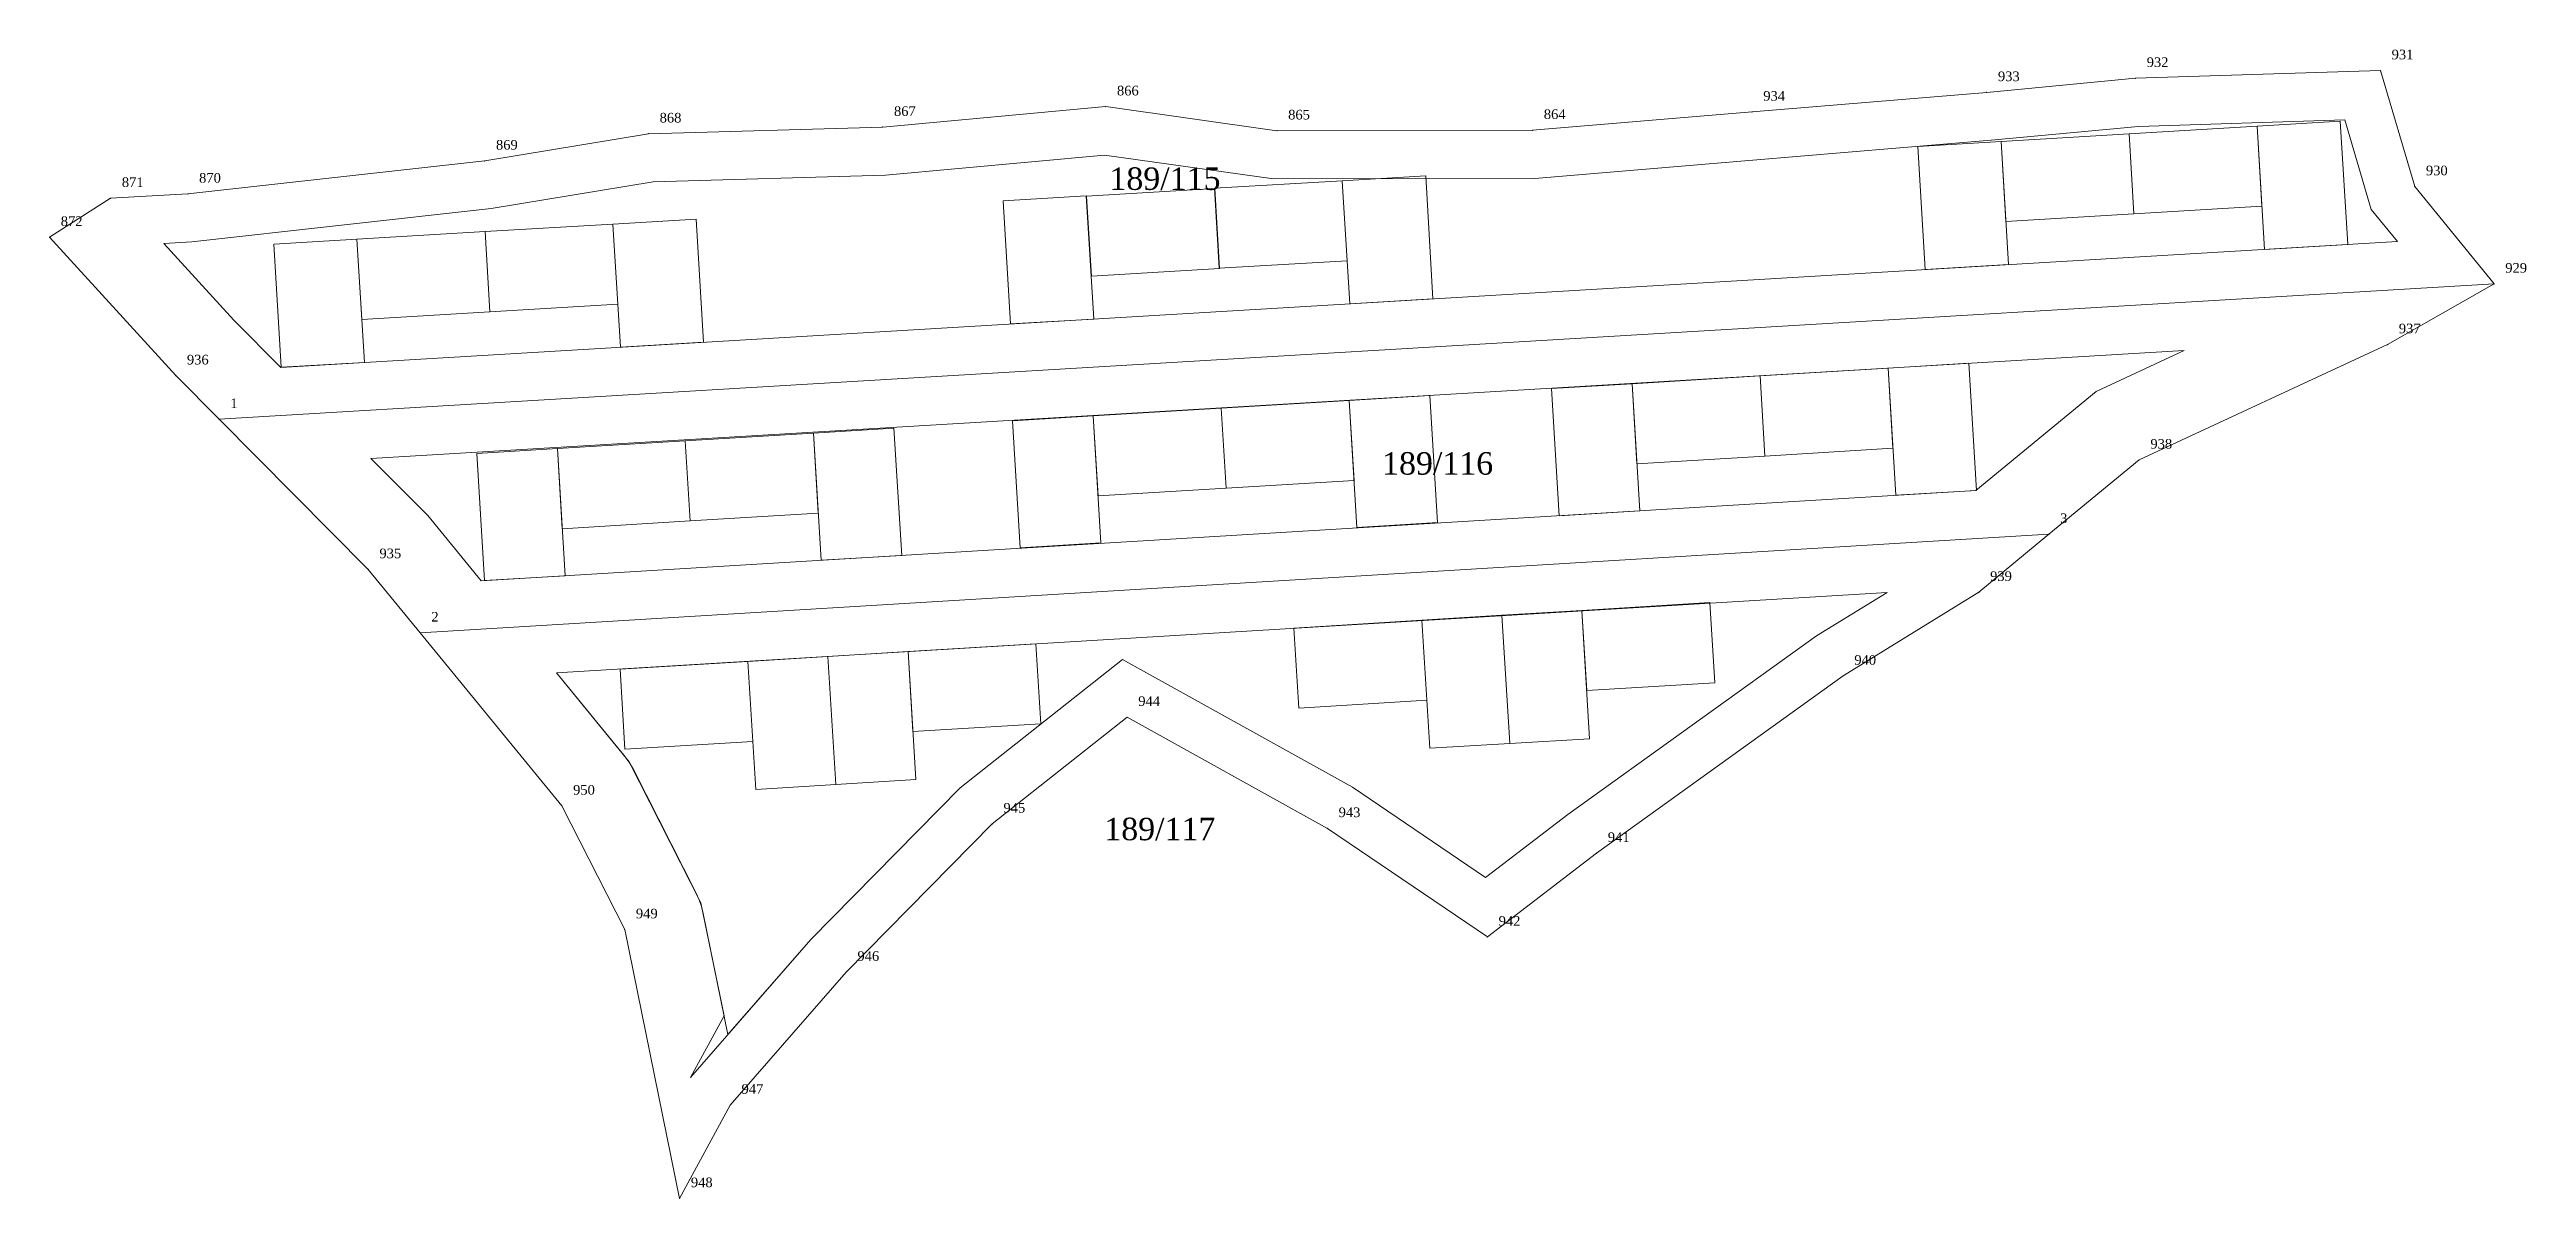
# Model space of a CAD drawing. Header units: metres. Extents: x 566397 to 566551, y 4178520 to 4178592.
import ezdxf

# ---------------------------------------------------------------- set-up
doc = ezdxf.new("R2010")
doc.units = ezdxf.units.M
doc.layers.get('0').update_dxf_attribs({"lineweight": 0})
for name, color, linetype, lineweight in [('ADA_SINIR', 5, 'Continuous', 0), ('BINA_115', 1, 'Continuous', 0), ('BINA_116', 1, 'Continuous', 0), ('CEKME_MESAFESI', 2, 'Continuous', 0), ('KUZEY_CEKME_117', 4, 'Continuous', 0), ('NOKTA', 7, 'Continuous', 0), ('NOKTA_NO', 8, 'Continuous', 0), ('PARSEL_BOLME', 1, 'Continuous', 0), ('PARSEL_NO', 6, 'Continuous', 0), ('PARSEL_SINIR', 3, 'Continuous', 0), ('YAPI_YAKLASMA_117', 2, 'Continuous', 0)]:
    doc.layers.add(name, color=color, linetype=linetype, lineweight=lineweight)
doc.styles.get("Standard").update_dxf_attribs({"font": 'times.ttf'})

msp = doc.modelspace()

# ---------------------------------------------------------------- linework, layer by layer
for points in [[(566492.17, 4178557.06), (566492.48, 4178552.07), (566500.46, 4178552.56), (566500.16, 4178557.55), (566492.17, 4178557.06)], [(566474.21, 4178555.96), (566474.51, 4178550.97), (566482.5, 4178551.46), (566482.19, 4178556.45), (566474.21, 4178555.96)], [(566487.18, 4178556.76), (566482.19, 4178556.45), (566482.68, 4178548.47), (566487.67, 4178548.77), (566487.18, 4178556.76)], [(566492.17, 4178557.06), (566487.18, 4178556.76), (566487.67, 4178548.77), (566492.66, 4178549.07), (566492.17, 4178557.06)], [(566445.14, 4178554.2), (566440.15, 4178553.89), (566440.64, 4178545.91), (566445.63, 4178546.21), (566445.14, 4178554.2)], [(566450.14, 4178554.5), (566445.14, 4178554.2), (566445.63, 4178546.21), (566450.62, 4178546.52), (566450.14, 4178554.5)], [(566450.14, 4178554.5), (566450.44, 4178549.51), (566458.43, 4178550), (566458.12, 4178554.99), (566450.14, 4178554.5)], [(566432.17, 4178553.41), (566432.47, 4178548.42), (566440.46, 4178548.9), (566440.15, 4178553.89), (566432.17, 4178553.41)]]:
    msp.add_lwpolyline(points)
at = {"layer": 'ADA_SINIR'}
msp.add_polyline3d([(566396.58, 4178580.33, 0), (566400.39, 4178582.76, 0), (566405.21, 4178583.03, 0), (566423.73, 4178585.09, 0), (566433.94, 4178586.78, 0), (566448.56, 4178587.19, 0), (566462.47, 4178588.47, 0), (566473.15, 4178586.97, 0), (566489.1, 4178587, 0), (566502.79, 4178588.14, 0), (566517.43, 4178589.36, 0), (566526.71, 4178590.24, 0), (566541.99, 4178590.72, 0), (566544.13, 4178583.49, 0), (566549.08, 4178577.42, 0), (566542.44, 4178573.64, 0), (566526.94, 4178566.45, 0), (566521.31, 4178561.81, 0), (566516.94, 4178558.2, 0), (566508.47, 4178552.98, 0), (566493.09, 4178541.93, 0), (566486.28, 4178536.71, 0), (566476.3, 4178543.48, 0), (566463.8, 4178550.41, 0), (566455.39, 4178543.76, 0), (566446.28, 4178534.52, 0), (566439.05, 4178526.23, 0), (566435.89, 4178520.41, 0), (566432.46, 4178537.17, 0), (566428.54, 4178544.88, 0), (566419.7, 4178555.67, 0), (566416.46, 4178559.62, 0), (566407.16, 4178568.98, 0), (566404.45, 4178571.7, 0), (566396.58, 4178580.33, 0)], close=True, dxfattribs=at)
at = {"layer": 'BINA_115'}
for points in [[(566518.63, 4178581.31, 0), (566526.61, 4178581.78, 0), (566526.32, 4178586.78, 0), (566518.33, 4178586.3, 0), (566518.63, 4178581.31, 0)], [(566526.61, 4178581.78, 0), (566534.6, 4178582.26, 0), (566534.3, 4178587.25, 0), (566526.32, 4178586.78, 0), (566526.61, 4178581.78, 0)], [(566534.76, 4178579.57, 0), (566539.95, 4178579.88, 0), (566539.49, 4178587.56, 0), (566534.3, 4178587.25, 0), (566534.76, 4178579.57, 0)], [(566513.59, 4178578.31, 0), (566518.79, 4178578.62, 0), (566518.33, 4178586.3, 0), (566513.14, 4178585.99, 0), (566513.59, 4178578.31, 0)], [(566461.58, 4178577.9, 0), (566469.57, 4178578.37, 0), (566469.27, 4178583.36, 0), (566461.28, 4178582.89, 0), (566461.58, 4178577.9, 0)], [(566469.55, 4178578.39, 0), (566477.53, 4178578.86, 0), (566477.23, 4178583.85, 0), (566469.25, 4178583.38, 0), (566469.55, 4178578.39, 0)], [(566477.69, 4178576.18, 0), (566482.88, 4178576.49, 0), (566482.43, 4178584.16, 0), (566477.23, 4178583.85, 0), (566477.69, 4178576.18, 0)], [(566456.53, 4178574.92, 0), (566461.72, 4178575.23, 0), (566461.26, 4178582.9, 0), (566456.07, 4178582.59, 0), (566456.53, 4178574.92, 0)], [(566416.06, 4178575.21, 0), (566424.04, 4178575.68, 0), (566423.75, 4178580.68, 0), (566415.76, 4178580.2, 0), (566416.06, 4178575.21, 0)], [(566424.04, 4178575.68, 0), (566432.03, 4178576.16, 0), (566431.73, 4178581.15, 0), (566423.75, 4178580.68, 0), (566424.04, 4178575.68, 0)], [(566432.19, 4178573.47, 0), (566437.38, 4178573.78, 0), (566436.92, 4178581.46, 0), (566431.73, 4178581.15, 0), (566432.19, 4178573.47, 0)], [(566411.02, 4178572.22, 0), (566416.22, 4178572.52, 0), (566415.76, 4178580.2, 0), (566410.57, 4178579.89, 0), (566411.02, 4178572.22, 0)]]:
    msp.add_polyline3d(points, close=True, dxfattribs=at)
at = {"layer": 'BINA_116'}
for points in [[(566490.76, 4178562.97, 0), (566495.79, 4178563.27, 0), (566495.31, 4178571.2, 0), (566490.28, 4178570.89, 0), (566490.76, 4178562.97, 0)], [(566495.61, 4178566.21, 0), (566503.59, 4178566.69, 0), (566503.29, 4178571.68, 0), (566495.31, 4178571.2, 0), (566495.61, 4178566.21, 0)], [(566503.59, 4178566.69, 0), (566511.58, 4178567.17, 0), (566511.28, 4178572.16, 0), (566503.29, 4178571.68, 0), (566503.59, 4178566.69, 0)], [(566511.76, 4178564.24, 0), (566516.79, 4178564.54, 0), (566516.31, 4178572.47, 0), (566511.28, 4178572.16, 0), (566511.76, 4178564.24, 0)], [(566461.99, 4178564.21, 0), (566469.98, 4178564.69, 0), (566469.67, 4178569.68, 0), (566461.69, 4178569.2, 0), (566461.99, 4178564.21, 0)], [(566469.98, 4178564.69, 0), (566477.96, 4178565.17, 0), (566477.66, 4178570.16, 0), (566469.67, 4178569.68, 0), (566469.98, 4178564.69, 0)], [(566478.14, 4178562.24, 0), (566483.17, 4178562.54, 0), (566482.69, 4178570.47, 0), (566477.66, 4178570.16, 0), (566478.14, 4178562.24, 0)], [(566436.54, 4178562.64, 0), (566444.53, 4178563.12, 0), (566444.23, 4178568.11, 0), (566436.24, 4178567.63, 0), (566436.54, 4178562.64, 0)], [(566444.71, 4178560.19, 0), (566449.74, 4178560.49, 0), (566449.26, 4178568.42, 0), (566444.23, 4178568.11, 0), (566444.71, 4178560.19, 0)], [(566457.14, 4178560.97, 0), (566462.17, 4178561.27, 0), (566461.69, 4178569.2, 0), (566456.66, 4178568.89, 0), (566457.14, 4178560.97, 0)], [(566423.71, 4178558.92, 0), (566428.74, 4178559.22, 0), (566428.26, 4178567.15, 0), (566423.23, 4178566.84, 0), (566423.71, 4178558.92, 0)], [(566428.56, 4178562.16, 0), (566436.54, 4178562.64, 0), (566436.24, 4178567.63, 0), (566428.26, 4178567.15, 0), (566428.56, 4178562.16, 0)]]:
    msp.add_polyline3d(points, close=True, dxfattribs=at)
at = {"layer": 'CEKME_MESAFESI'}
for points in [[(566405.46, 4178580.04, 0), (566424.14, 4178582.12, 0), (566434.23, 4178583.79, 0), (566448.74, 4178584.19, 0), (566462.4, 4178585.45, 0), (566472.94, 4178583.97, 0), (566489.23, 4178584, 0), (566502.83, 4178585.13, 0), (566517.7, 4178586.37, 0), (566526.9, 4178587.24, 0), (566539.77, 4178587.65, 0), (566541.42, 4178582.06, 0), (566543.05, 4178580.07, 0), (566411, 4178572.21, 0), (566408.07, 4178575.15, 0), (566403.7, 4178579.94, 0), (566405.46, 4178580.04, 0)], [(566423.51, 4178558.91, 0), (566420.17, 4178562.98, 0), (566416.63, 4178566.54, 0), (566529.75, 4178573.27, 0), (566524.25, 4178570.72, 0), (566516.76, 4178564.54, 0), (566423.51, 4178558.91, 0)], [(566486.17, 4178540.41, 0), (566477.87, 4178546.04, 0), (566463.51, 4178554, 0), (566453.38, 4178546, 0), (566444.08, 4178536.56, 0), (566436.57, 4178527.95, 0), (566438.66, 4178531.8, 0), (566437.22, 4178538.83, 0), (566432.75, 4178547.63, 0), (566428.21, 4178553.18, 0), (566511.21, 4178558.19, 0), (566506.81, 4178555.48, 0), (566491.3, 4178544.34, 0), (566486.17, 4178540.41, 0)]]:
    msp.add_polyline3d(points, close=True, dxfattribs=at)
at = {"layer": 'KUZEY_CEKME_117'}
msp.add_line((566428.21, 4178553.18), (566511.21, 4178558.19), dxfattribs=at)
at = {"layer": 'NOKTA'}
for p in [(566526.71, 4178590.24), (566541.99, 4178590.72), (566462.47, 4178588.47), (566502.79, 4178588.14), (566517.43, 4178589.36), (566433.94, 4178586.78), (566448.56, 4178587.19), (566473.15, 4178586.97), (566489.1, 4178587), (566423.73, 4178585.09), (566544.13, 4178583.49), (566400.39, 4178582.76), (566405.21, 4178583.03), (566396.58, 4178580.33), (566549.08, 4178577.42), (566542.44, 4178573.64), (566404.45, 4178571.7), (566407.16, 4178568.98), (566526.94, 4178566.45), (566521.31, 4178561.81), (566416.46, 4178559.62), (566516.94, 4178558.2), (566419.7, 4178555.67), (566508.47, 4178552.98), (566463.8, 4178550.41), (566428.54, 4178544.88), (566455.39, 4178543.76), (566476.3, 4178543.48), (566493.09, 4178541.93), (566432.46, 4178537.17), (566486.28, 4178536.71), (566446.28, 4178534.52), (566439.05, 4178526.23), (566435.89, 4178520.41)]:
    msp.add_point(p, dxfattribs=at)
at = {"layer": 'PARSEL_BOLME'}
for p, q in [((566407.16, 4178568.98), (566549.08, 4178577.42)), ((566419.7, 4178555.67), (566521.31, 4178561.81))]:
    msp.add_line(p, q, dxfattribs=at)
at = {"layer": 'PARSEL_SINIR'}
for points in [[(566396.58, 4178580.33, 0), (566400.39, 4178582.76, 0), (566405.21, 4178583.03, 0), (566423.73, 4178585.09, 0), (566433.94, 4178586.78, 0), (566448.56, 4178587.19, 0), (566462.47, 4178588.47, 0), (566473.15, 4178586.97, 0), (566489.1, 4178587, 0), (566502.79, 4178588.14, 0), (566517.43, 4178589.36, 0), (566526.71, 4178590.24, 0), (566541.99, 4178590.72, 0), (566544.13, 4178583.49, 0), (566549.08, 4178577.42, 0), (566407.16, 4178568.98, 0), (566404.45, 4178571.7, 0), (566396.58, 4178580.33, 0)], [(566407.16, 4178568.98, 0), (566549.08, 4178577.42, 0), (566542.44, 4178573.64, 0), (566526.94, 4178566.45, 0), (566521.31, 4178561.81, 0), (566419.7, 4178555.67, 0), (566416.46, 4178559.62, 0), (566407.16, 4178568.98, 0)], [(566419.7, 4178555.67, 0), (566521.31, 4178561.81, 0), (566516.94, 4178558.2, 0), (566508.47, 4178552.98, 0), (566493.09, 4178541.93, 0), (566486.28, 4178536.71, 0), (566476.3, 4178543.48, 0), (566463.8, 4178550.41, 0), (566455.39, 4178543.76, 0), (566446.28, 4178534.52, 0), (566439.05, 4178526.23, 0), (566435.89, 4178520.41, 0), (566432.46, 4178537.17, 0), (566428.54, 4178544.88, 0), (566419.7, 4178555.67, 0)]]:
    msp.add_polyline3d(points, close=True, dxfattribs=at)
at = {"layer": 'YAPI_YAKLASMA_117'}
msp.add_polyline3d([(566511.21, 4178558.19, 0), (566506.81, 4178555.48, 0), (566491.3, 4178544.34, 0), (566486.17, 4178540.41, 0), (566477.87, 4178546.04, 0), (566463.51, 4178554, 0), (566453.38, 4178546, 0), (566444.08, 4178536.56, 0), (566438.9, 4178530.63, 0), (566437.36, 4178538.17, 0), (566437.25, 4178538.61, 0), (566437.1, 4178539.03, 0), (566436.92, 4178539.44, 0), (566433, 4178547.15, 0), (566432.73, 4178547.61, 0), (566432.41, 4178548.05, 0), (566428.21, 4178553.18, 0), (566511.21, 4178558.19, 0)], close=True, dxfattribs=at)

# ---------------------------------------------------------------- texts
at = {"layer": 'NOKTA_NO'}
for s, p in [('932', (566527.41, 4178590.94)), ('931', (566542.69, 4178591.42)), ('866', (566463.17, 4178589.17)), ('933', (566518.13, 4178590.06)), ('868', (566434.64, 4178587.48)), ('867', (566449.26, 4178587.89)), ('865', (566473.85, 4178587.67)), ('864', (566489.8, 4178587.7)), ('934', (566503.49, 4178588.84)), ('869', (566424.43, 4178585.79)), ('871', (566401.09, 4178583.46)), ('870', (566405.91, 4178583.73)), ('930', (566544.83, 4178584.19)), ('872', (566397.28, 4178581.03)), ('929', (566549.78, 4178578.12)), ('937', (566543.14, 4178574.34)), ('936', (566405.15, 4178572.4)), ('1', (566407.86, 4178569.68)), ('938', (566527.64, 4178567.15)), ('3', (566522.01, 4178562.51)), ('935', (566417.16, 4178560.32)), ('939', (566517.64, 4178558.9)), ('2', (566420.4, 4178556.37)), ('940', (566509.17, 4178553.68)), ('944', (566464.5, 4178551.11)), ('950', (566429.24, 4178545.58)), ('945', (566456.09, 4178544.46)), ('943', (566477, 4178544.18)), ('941', (566493.79, 4178542.63)), ('949', (566433.16, 4178537.87)), ('942', (566486.98, 4178537.41)), ('946', (566446.98, 4178535.22)), ('947', (566439.75, 4178526.93)), ('948', (566436.59, 4178521.11))]:
    msp.add_text(s, height=0.6, dxfattribs=at).set_placement(p)
at = {"layer": 'PARSEL_NO'}
for s, p in [('189/115', (566462.7, 4178583.28)), ('189/116', (566479.71, 4178565.53)), ('189/117', (566462.38, 4178542.74))]:
    msp.add_text(s, height=1.4, dxfattribs=at).set_placement(p)

doc.saveas('drawing.dxf')
